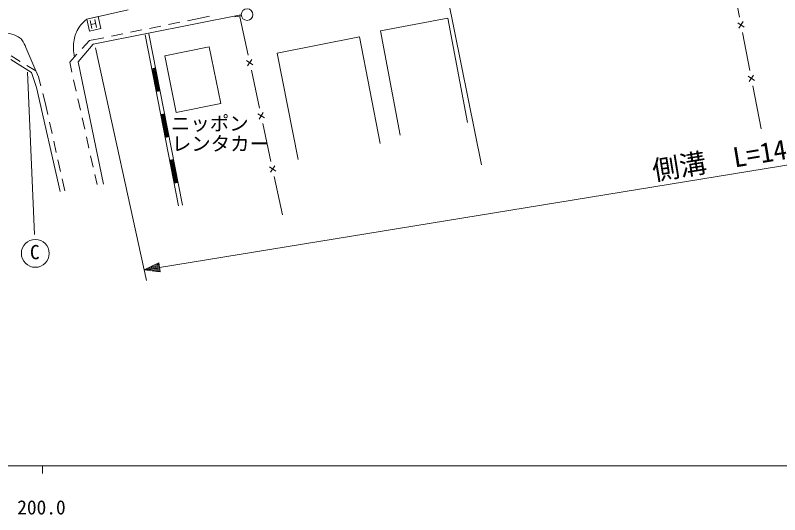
# Model space of a CAD drawing. Units: millimetres, scale not verified. Extents: x 40000 to 680000, y 20000 to 380000.
# Drawn here: x 264478 to 362858, y 198715 to 262992 of the extents above; entities that cross this region are included whole.
import ezdxf
from ezdxf.enums import TextEntityAlignment as Align

# ---------------------------------------------------------------- set-up
doc = ezdxf.new("R2010")
doc.units = ezdxf.units.MM
doc.header["$LTSCALE"] = 1000
for name, color, linetype, lineweight in [('M-BGD', 7, 'Continuous', 13), ('M-STR-HTXT', 7, 'Continuous', 13), ('M-STR-STRC', 7, 'Continuous', 13), ('M-TTL-BAND', 7, 'Continuous', 13)]:
    doc.layers.add(name, color=color, linetype=linetype, lineweight=lineweight)
doc.styles.add('ＭＳ ゴシック', font='')
doc.styles.get('ＭＳ ゴシック').set_extended_font_data('MS Gothic')

msp = doc.modelspace()

# ---------------------------------------------------------------- linework, layer by layer
at = {"layer": 'M-BGD'}
for p, q in [((319539, 268178), (324487, 243744)), ((357698, 262741), (356753, 267651)), ((273681, 262488), (279025, 263702)), ((281407, 260666), (293497, 263043)), ((289469, 262859), (288492, 262666)), ((292718, 262794), (293573, 262940)), ((293375, 262811), (294437, 257879)), ((285662, 262093), (284191, 261796)), ((288492, 262666), (286642, 262292)), ((320153, 262603), (311492, 260973)), ((322681, 249175), (320153, 262603)), ((357473, 262040), (358302, 261479)), ((357607, 261346), (358168, 262174)), ((280761, 261101), (279291, 260804)), ((283211, 261597), (281741, 261300)), ((311492, 260973), (314020, 247545)), ((359022, 255868), (358077, 260778)), ((274010, 259735), (273082, 258710)), ((275860, 260109), (274010, 259735)), ((274509, 259278), (281407, 260666)), ((278311, 260605), (276840, 260308)), ((285502, 238452), (281190, 260492)), ((285993, 238548), (281681, 260588)), ((308763, 260203), (298182, 258129)), ((311448, 246498), (308763, 260203)), ((272570, 257015), (274509, 259278)), ((283707, 257758), (289447, 258916)), ((289447, 258916), (290912, 251658)), ((263935, 257758), (265105, 257057)), ((267133, 255842), (265975, 258532)), ((272411, 257969), (271483, 256944)), ((285172, 250499), (283707, 257758)), ((298182, 258129), (300868, 244425)), ((263887, 257298), (266552, 255625)), ((271483, 256944), (271771, 255658)), ((275849, 241247), (272570, 257015)), ((295068, 256630), (294228, 257172)), ((294919, 257321), (294377, 256481)), ((265963, 256543), (267133, 255842)), ((267465, 255085), (267133, 255842)), ((282537, 256213), (282046, 256117)), ((282720, 253192), (282144, 256136)), ((282819, 253211), (282243, 256155)), ((282917, 253230), (282341, 256174)), ((283015, 253249), (282439, 256194)), ((294858, 255924), (295911, 251036)), ((266552, 255625), (267219, 253706)), ((267776, 253909), (267465, 255085)), ((358797, 255166), (359625, 254605)), ((358931, 254472), (359491, 255300)), ((271989, 254682), (272317, 253218)), ((360468, 248358), (359400, 253904)), ((267219, 253706), (270274, 240321)), ((268343, 251767), (268032, 252943)), ((282622, 253173), (283113, 253269)), ((272536, 252242), (272864, 250779)), ((268681, 250230), (268343, 251767)), ((290912, 251658), (285172, 250499)), ((283689, 250325), (283198, 250229)), ((283873, 247304), (283296, 250248)), ((283971, 247323), (283395, 250267)), ((284069, 247342), (283493, 250286)), ((284167, 247361), (283591, 250305)), ((296542, 249787), (295702, 250329)), ((296393, 250478), (295851, 249638)), ((269219, 247789), (268896, 249254)), ((273083, 249803), (273411, 248339)), ((296332, 249081), (297385, 244193)), ((273629, 247363), (273957, 245900)), ((283774, 247284), (284265, 247380)), ((269757, 245347), (269434, 246812)), ((270295, 242906), (269972, 244371)), ((274176, 244924), (274504, 243460)), ((284841, 244436), (284350, 244340)), ((285025, 241415), (284449, 244359)), ((285123, 241434), (284547, 244379)), ((285221, 241454), (284645, 244398)), ((285319, 241473), (284743, 244417)), ((298016, 242944), (297176, 243486)), ((297867, 243635), (297325, 242795)), ((274723, 242484), (275011, 241198)), ((297807, 242237), (298869, 237306)), ((270848, 240393), (270510, 241929)), ((284926, 241396), (285417, 241492))]:
    msp.add_line(p, q, dxfattribs=at)
msp.add_circle((294311, 263077), 750, dxfattribs=at)
for points, knots in [([(272089, 257585), (271961, 258456), (271893, 258814), (272019, 259586), (272130, 260261), (272221, 260659), (272569, 261248), (272900, 261808), (273135, 262017), (273681, 262488)], [0, 0, 0, 0, 1, 1, 1, 2, 2, 2, 3, 3, 3, 3]), ([(262007, 260587), (262394, 260668), (262533, 260688), (262875, 260699), (263335, 260714), (263604, 260691), (264045, 260559), (264476, 260430), (264725, 260335), (265087, 260067), (265288, 259918), (265343, 259771), (265484, 259564), (265737, 259196), (265786, 259017), (265975, 258532)], [0, 0, 0, 0, 1, 1, 1, 2, 2, 2, 3, 3, 3, 4, 4, 4, 5, 5, 5, 5])]:
    msp.add_open_spline(points, degree=3, knots=knots, dxfattribs=at)
at = {"layer": 'M-STR-HTXT'}
for p, q in [((274809, 258806), (281360, 228844)), ((283032, 230545), (419498, 252806)), ((281058, 230223), (282935, 231137)), ((281058, 230223), (283032, 230545)), ((281058, 230223), (283129, 229953)), ((283013, 230663), (281434, 230406)), ((283051, 230426), (281472, 230169)), ((281809, 230589), (282993, 230782)), ((281886, 230115), (283071, 230308)), ((282974, 230900), (282185, 230771)), ((282560, 230954), (282955, 231019)), ((283129, 229953), (282935, 231137)), ((283090, 230190), (282300, 230061)), ((282715, 230007), (283109, 230071))]:
    msp.add_line(p, q, dxfattribs=at)
at = {"layer": 'M-STR-STRC'}
for p, q in [((273681, 262488), (275147, 262821)), ((275147, 262821), (275493, 261297)), ((274027, 260964), (273681, 262488)), ((274122, 262301), (274348, 261307)), ((274235, 261804), (274813, 261935)), ((274700, 262432), (274925, 261438)), ((275493, 261297), (274027, 260964)), ((266049, 255679), (266966, 234768))]:
    msp.add_line(p, q, dxfattribs=at)
msp.add_circle((267049, 232346), 1787, dxfattribs=at)
at = {"layer": 'M-TTL-BAND'}
for p, q in [((40000, 205000), (579000, 205000)), ((268000, 205000), (268000, 204000))]:
    msp.add_line(p, q, dxfattribs=at)

# ---------------------------------------------------------------- texts
at = {"layer": 'M-BGD', "style": 'ＭＳ ゴシック'}
for s, p in [('ニッポン', (284507, 247608)), ('レンタカー', (284625, 245001))]:
    msp.add_text(s, height=1833, dxfattribs=at).set_placement(p, align=Align.BOTTOM_LEFT)
at = {"layer": 'M-STR-HTXT', "style": 'ＭＳ ゴシック'}
msp.add_text('側溝\u3000L=144.0', height=2566, rotation=9.265, dxfattribs=at).set_placement((346813, 240949), align=Align.BOTTOM_LEFT)
at = {"layer": 'M-STR-STRC', "style": 'ＭＳ ゴシック'}
msp.add_text('C', height=1833, dxfattribs=at).set_placement((266364, 231047), align=Align.BOTTOM_LEFT)
at = {"layer": 'M-TTL-BAND', "style": 'ＭＳ ゴシック'}
msp.add_text('200.0', height=1833, dxfattribs=at).set_placement((267844, 198195), align=Align.BOTTOM_CENTER)

doc.saveas('drawing.dxf')
